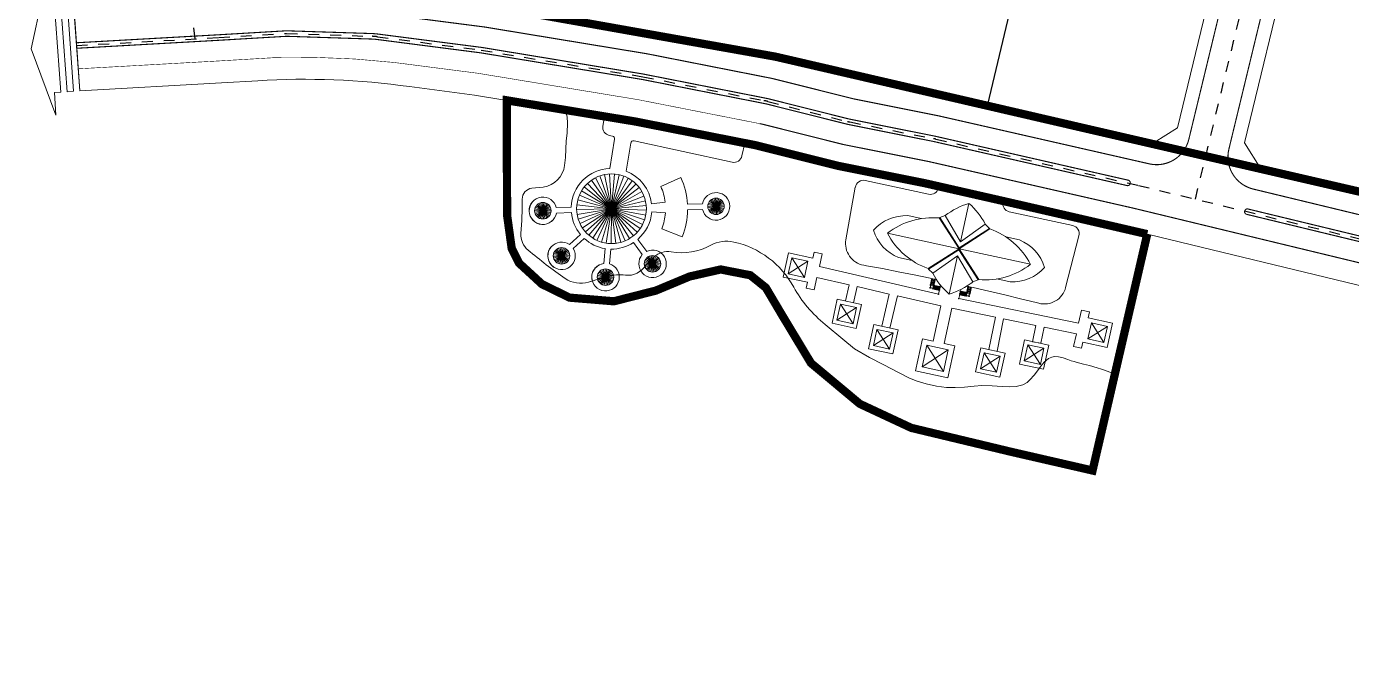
# Model space of a CAD drawing. Extents: x -2063571 to 559285, y 565862 to 1758715.
# Drawn here: x -2062805.78 to -2062793.64, y 566272.83 to 566278.62 of the extents above; entities that cross this region are included whole.
import ezdxf

# ---------------------------------------------------------------- set-up
doc = ezdxf.new("R2010")
doc.units = 0
doc.header["$MEASUREMENT"] = 0
for name, pattern in [('ACAD_ISO10W100', [18, 12, -3, 0, -3]), ('BORDER', [1.75, 0.5, -0.25, 0.5, -0.25, 0, -0.25]), ('DASHDOT', [1, 0.5, -0.25, 0, -0.25]), ('DASHED', [0.75, 0.5, -0.25])]:
    doc.linetypes.add(name, pattern=pattern)
doc.layers.get('0').update_dxf_attribs({"linetype": 'CONTINUOUS'})
for name, color, linetype, lineweight in [('1-RGNC', 30, 'BORDER', 15), ('k-duongqh', 7, 'CONTINUOUS', 0), ('k-viahe', 6, 'CONTINUOUS', 15), ('Q-DUONG', 22, 'CONTINUOUS', 0), ('Q-DUONGGT', 7, 'CONTINUOUS', 0)]:
    doc.layers.add(name, color=color, linetype=linetype, lineweight=lineweight)
doc.layers.add('k-timduong', color=1, linetype='DASHDOT')
doc.layers.add('Q-TIM DUONG', color=7, linetype='ACAD_ISO10W100')

# ---------------------------------------------------------------- blocks, each defined once
blk = doc.blocks.new('mtd')
at = {"color": 8}
for p, q in [((-0.75, 0.28), (0, 0.5)), ((0, 0.5), (0.75, 0.28)), ((-0.75, 0.28), (-0.5, 0.28)), ((-0.5, 0.21), (-0.5, 0.28)), ((-0.5, 0.21), (0.5, 0.21)), ((0.5, 0.21), (0.5, 0.28)), ((0.5, 0.28), (0.75, 0.28)), ((-0.5, 0.14), (0.5, 0.14)), ((-0.5, 0.14), (-0.5, 0.07)), ((-0.5, 0.07), (0.5, 0.07)), ((-0.5, 0), (0.5, 0)), ((0.5, 0.14), (0.5, 0.07))]:
    blk.add_line(p, q, dxfattribs=at)
blk = doc.blocks.new('MB')
at = {"color": 8}
for p, q in [((234.6, 291.8), (235.17, 295.3)), ((236.92, 288.38), (238.09, 288.12)), ((237.12, 276.39), (238.86, 286.99)), ((243.04, 275.41), (244.72, 285.61)), ((245.92, 286.42), (281.6, 278.66)), ((285.17, 280.96), (286.18, 285.6)), ((229.04, 270.95), (237.74, 261.73)), ((230.41, 272.07), (237.74, 261.73)), ((231.92, 272.99), (237.74, 261.73)), ((233.54, 273.69), (237.74, 261.73)), ((235.25, 274.16), (237.74, 261.73)), ((237, 274.38), (237.74, 261.73)), ((238.77, 274.36), (237.74, 261.73)), ((240.52, 274.09), (237.74, 261.73)), ((242.21, 273.59), (237.74, 261.73)), ((243.82, 272.85), (237.74, 261.73)), ((245.3, 271.9), (237.74, 261.73)), ((246.65, 270.74), (237.74, 261.73)), ((255.68, 269.8), (262.97, 273.08)), ((353.05, 267), (329.99, 272.01)), ((356.62, 269.29), (356.74, 269.86)), ((226.05, 266.61), (237.74, 261.73)), ((226.84, 268.19), (237.74, 261.73)), ((227.85, 269.65), (237.74, 261.73)), ((247.81, 269.42), (237.74, 261.73)), ((248.78, 267.94), (237.74, 261.73)), ((249.54, 266.34), (237.74, 261.73)), ((274.34, 265.24), (275.74, 262.59)), ((274.92, 265.47), (275.74, 262.59)), ((275.54, 265.58), (275.74, 262.59)), ((276.16, 265.56), (275.74, 262.59)), ((276.77, 265.4), (275.74, 262.59)), ((277.33, 265.13), (275.74, 262.59)), ((322.97, 250.47), (326.39, 269.61)), ((209.78, 261.09), (212.78, 261)), ((209.82, 260.47), (212.78, 261)), ((209.86, 261.71), (212.78, 261)), ((210, 259.87), (212.78, 261)), ((210.08, 262.3), (212.78, 261)), ((210.3, 259.31), (212.78, 261)), ((210.41, 262.84), (212.78, 261)), ((210.7, 258.83), (212.78, 261)), ((210.84, 263.29), (212.78, 261)), ((211.2, 258.45), (212.78, 261)), ((211.36, 263.64), (212.78, 261)), ((211.76, 258.18), (212.78, 261)), ((211.94, 263.88), (212.78, 261)), ((212.37, 258.03), (212.78, 261)), ((212.56, 263.99), (212.78, 261)), ((213.18, 263.97), (212.78, 261)), ((213.79, 263.82), (212.78, 261)), ((214.36, 263.55), (212.78, 261)), ((214.85, 263.17), (212.78, 261)), ((215.26, 262.69), (212.78, 261)), ((215.55, 262.14), (212.78, 261)), ((215.73, 261.53), (212.78, 261)), ((215.78, 260.91), (212.78, 261)), ((213, 258.01), (212.78, 261)), ((213.62, 258.12), (212.78, 261)), ((214.2, 258.36), (212.78, 261)), ((214.72, 258.71), (212.78, 261)), ((215.15, 259.16), (212.78, 261)), ((215.48, 259.7), (212.78, 261)), ((215.69, 260.29), (212.78, 261)), ((217.64, 262.14), (223.08, 262.3)), ((217.7, 260.15), (223.14, 260.3)), ((225.07, 261.44), (237.74, 261.73)), ((225.16, 263.2), (237.74, 261.73)), ((225.24, 259.68), (237.74, 261.73)), ((225.48, 264.94), (237.74, 261.73)), ((225.65, 257.96), (237.74, 261.73)), ((226.29, 256.31), (237.74, 261.73)), ((227.16, 254.77), (237.74, 261.73)), ((228.23, 253.37), (237.74, 261.73)), ((229.48, 252.12), (237.74, 261.73)), ((230.9, 251.07), (237.74, 261.73)), ((232.45, 250.22), (237.74, 261.73)), ((234.11, 249.6), (237.74, 261.73)), ((235.83, 249.21), (237.74, 261.73)), ((237.59, 249.06), (237.74, 261.73)), ((250.07, 264.66), (237.74, 261.73)), ((250.35, 262.91), (237.74, 261.73)), ((248.16, 254.53), (237.74, 261.73)), ((239.36, 249.17), (237.74, 261.73)), ((241.09, 249.52), (237.74, 261.73)), ((242.76, 250.1), (237.74, 261.73)), ((244.33, 250.91), (237.74, 261.73)), ((245.77, 251.93), (237.74, 261.73)), ((247.06, 253.15), (237.74, 261.73)), ((249.74, 257.68), (237.74, 261.73)), ((249.06, 256.05), (237.74, 261.73)), ((250.19, 259.39), (237.74, 261.73)), ((250.4, 261.15), (237.74, 261.73)), ((252.3, 263.55), (257.26, 264.16)), ((252.36, 260.58), (257.35, 260.18)), ((270.82, 263.48), (265.36, 263.35)), ((270.86, 261.48), (265.41, 261.36)), ((272.74, 262.7), (275.74, 262.59)), ((272.78, 262.07), (275.74, 262.59)), ((272.83, 263.32), (275.74, 262.59)), ((272.95, 261.47), (275.74, 262.59)), ((273.04, 263.91), (275.74, 262.59)), ((273.25, 260.92), (275.74, 262.59)), ((273.38, 264.44), (275.74, 262.59)), ((273.65, 260.44), (275.74, 262.59)), ((273.82, 264.89), (275.74, 262.59)), ((274.14, 260.05), (275.74, 262.59)), ((274.7, 259.77), (275.74, 262.59)), ((275.31, 259.62), (275.74, 262.59)), ((277.83, 264.74), (275.74, 262.59)), ((278.23, 264.26), (275.74, 262.59)), ((278.52, 263.7), (275.74, 262.59)), ((278.69, 263.1), (275.74, 262.59)), ((275.94, 259.59), (275.74, 262.59)), ((276.56, 259.7), (275.74, 262.59)), ((277.14, 259.94), (275.74, 262.59)), ((278.1, 260.73), (275.74, 262.59)), ((277.66, 260.28), (275.74, 262.59)), ((278.43, 261.27), (275.74, 262.59)), ((278.74, 262.48), (275.74, 262.59)), ((278.65, 261.85), (275.74, 262.59)), ((364.64, 249.72), (367.68, 263.67)), ((364.64, 249.72), (367.68, 263.67)), ((380.07, 264.19), (380.15, 264.53)), ((405.43, 255.61), (382.36, 260.62)), ((350.37, 258.14), (345.44, 259.21)), ((357.1, 258.52), (356.88, 258.38)), ((364.09, 247.17), (356.88, 258.38)), ((357.1, 258.52), (359.1, 259.25)), ((364.16, 247.52), (357.1, 258.52)), ((359.1, 259.25), (364.64, 249.72)), ((373.64, 256.09), (364.64, 249.72)), ((375.16, 254.59), (373.64, 256.09)), ((222.46, 248.68), (226.41, 252.41)), ((223.83, 247.23), (227.78, 250.96)), ((250.53, 246.23), (247.28, 250.59)), ((256.02, 254.48), (263.46, 251.53)), ((338.05, 252.83), (364.09, 247.17)), ((338.05, 252.83), (364.09, 247.17)), ((364.09, 247.17), (375.3, 254.37)), ((364.16, 247.52), (375.16, 254.59)), ((375.16, 254.59), (375.3, 254.37)), ((381.12, 251.46), (386.05, 250.38)), ((402.86, 233.09), (407.7, 251.93)), ((217.04, 246.18), (219.58, 244.59)), ((217.42, 246.68), (219.58, 244.59)), ((217.91, 247.08), (219.58, 244.59)), ((218.46, 247.37), (219.58, 244.59)), ((219.06, 247.55), (219.58, 244.59)), ((219.69, 247.59), (219.58, 244.59)), ((220.31, 247.5), (219.58, 244.59)), ((220.9, 247.29), (219.58, 244.59)), ((221.43, 246.95), (219.58, 244.59)), ((221.88, 246.52), (219.58, 244.59)), ((222.23, 246), (219.58, 244.59)), ((235, 241.82), (235.47, 247.24)), ((236.99, 241.65), (237.46, 247.07)), ((248.93, 245.04), (245.68, 249.4)), ((300.21, 236.9), (302.12, 245.69)), ((302.12, 245.69), (310.91, 243.78)), ((310.91, 243.78), (311.39, 245.95)), ((314.34, 245.31), (311.39, 245.95)), ((364.09, 247.17), (352.88, 239.96)), ((364.01, 246.82), (353.02, 239.75)), ((364.01, 246.82), (371.08, 235.82)), ((390.13, 241.51), (364.09, 247.17)), ((390.13, 241.51), (364.09, 247.17)), ((364.09, 247.17), (371.29, 235.96)), ((216.59, 244.39), (219.58, 244.59)), ((216.61, 245.01), (219.58, 244.59)), ((216.69, 243.77), (219.58, 244.59)), ((216.76, 245.62), (219.58, 244.59)), ((216.93, 243.19), (219.58, 244.59)), ((217.28, 242.67), (219.58, 244.59)), ((217.73, 242.23), (219.58, 244.59)), ((218.26, 241.9), (219.58, 244.59)), ((218.85, 241.68), (219.58, 244.59)), ((219.47, 241.59), (219.58, 244.59)), ((222.46, 245.41), (219.58, 244.59)), ((222.57, 244.8), (219.58, 244.59)), ((220.1, 241.64), (219.58, 244.59)), ((220.7, 241.81), (219.58, 244.59)), ((221.73, 242.5), (219.58, 244.59)), ((221.25, 242.1), (219.58, 244.59)), ((222.12, 243), (219.58, 244.59)), ((222.4, 243.56), (219.58, 244.59)), ((222.55, 244.17), (219.58, 244.59)), ((249.66, 241.54), (252.66, 241.71)), ((249.69, 242.16), (252.66, 241.71)), ((249.76, 240.92), (252.66, 241.71)), ((249.85, 242.77), (252.66, 241.71)), ((249.99, 240.33), (252.66, 241.71)), ((250.13, 243.33), (252.66, 241.71)), ((250.33, 239.81), (252.66, 241.71)), ((250.53, 243.82), (252.66, 241.71)), ((250.78, 239.37), (252.66, 241.71)), ((251.01, 244.21), (252.66, 241.71)), ((251.31, 239.03), (252.66, 241.71)), ((251.57, 244.5), (252.66, 241.71)), ((251.89, 238.8), (252.66, 241.71)), ((252.18, 244.67), (252.66, 241.71)), ((252.51, 238.71), (252.66, 241.71)), ((252.8, 244.7), (252.66, 241.71)), ((253.42, 244.61), (252.66, 241.71)), ((254.01, 244.38), (252.66, 241.71)), ((254.54, 244.04), (252.66, 241.71)), ((254.98, 243.6), (252.66, 241.71)), ((255.32, 243.08), (252.66, 241.71)), ((255.55, 242.49), (252.66, 241.71)), ((255.65, 241.88), (252.66, 241.71)), ((253.14, 238.74), (252.66, 241.71)), ((254.3, 239.2), (252.66, 241.71)), ((253.74, 238.91), (252.66, 241.71)), ((254.79, 239.59), (252.66, 241.71)), ((255.18, 240.08), (252.66, 241.71)), ((255.46, 240.64), (252.66, 241.71)), ((255.62, 241.25), (252.66, 241.71)), ((309.13, 242.63), (301.99, 238.05)), ((303.27, 243.91), (307.85, 236.77)), ((313.33, 240.66), (314.34, 245.31)), ((330.43, 241.01), (329.45, 241.18)), ((336.23, 239.94), (330.43, 241.01)), ((347.05, 242.88), (342.12, 243.95)), ((354.53, 238.25), (363.53, 244.62)), ((363.53, 244.62), (360.5, 230.66)), ((363.53, 244.62), (360.5, 230.66)), ((369.07, 235.09), (363.53, 244.62)), ((232.57, 236.98), (235.57, 236.85)), ((232.61, 236.36), (235.57, 236.85)), ((232.66, 237.6), (235.57, 236.85)), ((232.78, 235.75), (235.57, 236.85)), ((232.88, 238.19), (235.57, 236.85)), ((233.07, 235.2), (235.57, 236.85)), ((233.22, 238.72), (235.57, 236.85)), ((233.47, 234.71), (235.57, 236.85)), ((233.66, 239.17), (235.57, 236.85)), ((233.96, 234.32), (235.57, 236.85)), ((234.18, 239.51), (235.57, 236.85)), ((234.52, 234.04), (235.57, 236.85)), ((234.76, 239.74), (235.57, 236.85)), ((235.13, 233.89), (235.57, 236.85)), ((235.38, 239.85), (235.57, 236.85)), ((236.01, 239.82), (235.57, 236.85)), ((236.62, 239.67), (235.57, 236.85)), ((237.18, 239.39), (235.57, 236.85)), ((237.67, 239), (235.57, 236.85)), ((238.07, 238.51), (235.57, 236.85)), ((238.36, 237.96), (235.57, 236.85)), ((238.53, 237.35), (235.57, 236.85)), ((235.76, 233.86), (235.57, 236.85)), ((236.37, 233.96), (235.57, 236.85)), ((236.96, 234.2), (235.57, 236.85)), ((237.48, 234.54), (235.57, 236.85)), ((238.26, 235.52), (235.57, 236.85)), ((237.92, 234.99), (235.57, 236.85)), ((238.57, 236.73), (235.57, 236.85)), ((238.47, 236.11), (235.57, 236.85)), ((309, 234.99), (300.21, 236.9)), ((312.43, 236.76), (311.44, 232.18)), ((324.13, 234.07), (312.43, 236.76)), ((356.59, 230.7), (313.33, 240.66)), ((342.01, 238.82), (336.23, 239.94)), ((347.8, 237.66), (342.01, 238.82)), ((353.57, 236.45), (347.8, 237.66)), ((353.02, 239.75), (352.88, 239.96)), ((353.02, 239.75), (354.53, 238.25)), ((354.33, 236.29), (353.57, 236.45)), ((354, 236.07), (354.27, 236.01)), ((354.01, 236.1), (354.28, 236.04)), ((354.28, 236.04), (354.33, 236.29)), ((354.32, 236), (354.39, 236.27)), ((354.39, 236.27), (354.33, 236.29)), ((354.44, 236.26), (354.38, 235.98)), ((354.39, 236.27), (354.4, 236.31)), ((354.45, 236.3), (354.4, 236.31)), ((354.45, 236.3), (354.44, 236.26)), ((355.18, 236.1), (354.44, 236.26)), ((355.11, 235.81), (355.18, 236.1)), ((355.24, 236.09), (355.17, 235.8)), ((355.18, 236.1), (355.19, 236.14)), ((355.25, 236.13), (355.19, 236.14)), ((355.25, 236.13), (355.24, 236.09)), ((355.3, 236.08), (355.24, 236.09)), ((355.24, 235.82), (355.3, 236.08)), ((355.89, 235.95), (355.3, 236.08)), ((377.8, 236.2), (382.73, 235.12)), ((309, 234.99), (308.53, 232.81)), ((311.44, 232.18), (308.53, 232.81)), ((324.13, 234.07), (322.78, 228.22)), ((327.05, 233.39), (325.7, 227.55)), ((338.74, 230.7), (327.05, 233.39)), ((353.3, 233.04), (353.57, 232.98)), ((353.37, 233.08), (353.58, 233.03)), ((353.41, 233.1), (353.64, 233.05)), ((353.44, 233.13), (353.6, 233.09)), ((353.51, 232.71), (353.57, 232.98)), ((353.52, 233.97), (353.79, 233.91)), ((353.53, 234.01), (353.79, 233.95)), ((353.58, 233.03), (353.57, 232.98)), ((353.57, 232.98), (353.63, 232.97)), ((353.6, 233.09), (353.58, 233.03)), ((353.58, 233.03), (353.64, 233.02)), ((353.58, 232.76), (353.63, 232.97)), ((353.59, 234.27), (353.85, 234.21)), ((353.6, 234.31), (353.86, 234.24)), ((353.79, 233.91), (353.6, 233.09)), ((353.6, 233.09), (353.65, 233.08)), ((353.61, 232.78), (353.67, 233.02)), ((353.63, 232.97), (353.64, 233.02)), ((353.63, 232.97), (353.68, 232.96)), ((353.64, 233.02), (353.65, 233.08)), ((353.7, 233.06), (353.64, 233.02)), ((353.69, 233.01), (353.64, 233.02)), ((353.64, 232.8), (353.68, 232.96)), ((353.65, 233.08), (353.84, 233.9)), ((353.66, 234.61), (353.93, 234.54)), ((353.66, 234.57), (353.92, 234.51)), ((353.68, 232.96), (353.69, 233.01)), ((354.54, 232.76), (353.68, 232.96)), ((354.55, 232.81), (353.69, 233.01)), ((353.89, 233.89), (353.7, 233.06)), ((354.56, 232.87), (353.7, 233.06)), ((353.73, 234.91), (354, 234.84)), ((353.73, 234.87), (353.99, 234.81)), ((353.79, 235.17), (354.06, 235.11)), ((353.79, 233.95), (353.85, 234.21)), ((353.79, 233.95), (353.79, 233.91)), ((353.79, 233.91), (353.84, 233.9)), ((353.8, 235.2), (354.07, 235.14)), ((353.84, 233.9), (353.85, 233.93)), ((353.86, 234.24), (353.85, 234.21)), ((353.85, 234.21), (353.91, 234.2)), ((353.91, 234.2), (353.85, 233.93)), ((353.85, 233.93), (353.85, 233.93)), ((353.86, 233.93), (353.85, 233.93)), ((353.86, 235.47), (354.13, 235.41)), ((353.92, 234.51), (353.86, 234.24)), ((353.86, 233.93), (353.86, 233.93)), ((353.87, 233.92), (353.86, 233.93)), ((353.87, 235.5), (354.14, 235.44)), ((353.88, 233.92), (353.87, 233.92)), ((353.89, 233.92), (353.88, 233.92)), ((353.9, 233.92), (353.89, 233.92)), ((353.89, 233.89), (353.9, 233.92)), ((353.89, 233.89), (354.63, 233.72)), ((353.96, 234.19), (353.9, 233.92)), ((353.9, 233.92), (353.9, 233.92)), ((353.91, 234.2), (353.98, 234.5)), ((353.92, 234.51), (353.93, 234.54)), ((353.92, 234.51), (353.98, 234.5)), ((353.93, 235.77), (354.2, 235.71)), ((353.93, 234.54), (353.99, 234.81)), ((353.94, 235.8), (354.21, 235.74)), ((354.03, 234.49), (353.96, 234.19)), ((353.96, 234.19), (354.7, 234.02)), ((353.98, 234.5), (354.05, 234.8)), ((354, 234.84), (353.99, 234.81)), ((353.99, 234.81), (354.05, 234.8)), ((354, 234.84), (354.06, 235.11)), ((354.1, 234.78), (354.03, 234.49)), ((354.03, 234.49), (354.77, 234.32)), ((354.05, 234.8), (354.12, 235.1)), ((354.07, 235.14), (354.06, 235.11)), ((354.06, 235.11), (354.12, 235.1)), ((354.07, 235.14), (354.13, 235.41)), ((354.17, 235.08), (354.1, 234.78)), ((354.1, 234.78), (354.84, 234.61)), ((354.12, 235.1), (354.18, 235.4)), ((354.14, 235.44), (354.13, 235.41)), ((354.13, 235.41), (354.18, 235.4)), ((354.14, 235.44), (354.2, 235.71)), ((354.24, 235.38), (354.17, 235.08)), ((354.17, 235.08), (354.91, 234.91)), ((354.18, 235.4), (354.25, 235.7)), ((354.21, 235.74), (354.2, 235.71)), ((354.2, 235.71), (354.25, 235.7)), ((354.21, 235.74), (354.27, 236.01)), ((354.31, 235.68), (354.24, 235.38)), ((354.24, 235.38), (354.98, 235.21)), ((354.25, 235.7), (354.32, 236)), ((354.28, 236.04), (354.27, 236.01)), ((354.27, 236.01), (354.32, 236)), ((354.38, 235.98), (354.31, 235.68)), ((354.31, 235.68), (355.05, 235.51)), ((354.38, 235.98), (355.11, 235.81)), ((354.47, 232.49), (354.54, 232.76)), ((354.51, 233.75), (354.63, 233.72)), ((354.52, 233.8), (354.64, 233.77)), ((354.54, 232.76), (354.55, 232.81)), ((354.54, 232.76), (354.84, 232.69)), ((354.56, 232.83), (354.55, 232.82)), ((354.55, 232.82), (354.55, 232.81)), ((354.55, 232.81), (354.55, 232.81)), ((354.55, 232.81), (354.88, 232.74)), ((354.56, 232.87), (354.75, 233.69)), ((354.56, 232.87), (354.56, 232.86)), ((354.56, 232.87), (354.89, 232.79)), ((354.56, 232.86), (354.56, 232.85)), ((354.56, 232.86), (354.56, 232.86)), ((354.56, 232.85), (354.56, 232.84)), ((354.56, 232.84), (354.56, 232.83)), ((354.61, 233.6), (354.63, 233.72)), ((354.63, 233.72), (354.64, 233.77)), ((354.7, 233.76), (354.63, 233.72)), ((354.63, 233.72), (354.63, 233.72)), ((354.69, 233.7), (354.63, 233.72)), ((354.63, 233.72), (354.69, 233.7)), ((354.64, 233.77), (354.66, 233.84)), ((354.64, 233.77), (354.7, 233.76)), ((354.66, 233.84), (354.7, 234.02)), ((354.66, 233.84), (354.66, 233.84)), ((354.67, 233.83), (354.66, 233.84)), ((354.66, 233.59), (354.69, 233.7)), ((354.68, 233.83), (354.67, 233.83)), ((354.69, 233.83), (354.68, 233.83)), ((354.7, 233.83), (354.69, 233.83)), ((354.69, 233.7), (354.75, 233.69)), ((354.69, 233.7), (354.74, 233.69)), ((354.69, 233.7), (354.69, 233.7)), ((354.7, 234.02), (354.77, 234.32)), ((354.71, 233.82), (354.7, 233.83)), ((354.7, 233.76), (354.71, 233.82)), ((354.7, 233.76), (354.75, 233.75)), ((354.76, 234), (354.71, 233.82)), ((354.71, 233.82), (354.71, 233.82)), ((354.71, 233.82), (354.71, 233.82)), ((354.75, 233.71), (354.74, 233.7)), ((354.74, 233.7), (354.74, 233.69)), ((354.74, 233.69), (354.74, 233.69)), ((354.75, 233.69), (354.74, 233.69)), ((354.75, 233.75), (354.75, 233.74)), ((354.75, 233.75), (354.76, 233.74)), ((354.75, 233.74), (354.75, 233.73)), ((354.75, 233.74), (354.75, 233.74)), ((354.75, 233.73), (354.75, 233.72)), ((354.75, 233.72), (354.75, 233.71)), ((354.75, 233.69), (354.75, 233.69)), ((355.02, 233.63), (354.75, 233.69)), ((355.08, 233.61), (354.75, 233.69)), ((354.82, 234.3), (354.76, 234)), ((354.76, 234), (354.82, 233.99)), ((354.82, 233.99), (354.76, 233.74)), ((354.76, 233.74), (355.06, 233.68)), ((354.77, 234.32), (354.84, 234.61)), ((354.77, 232.42), (354.84, 232.69)), ((354.81, 232.42), (354.87, 232.68)), ((354.89, 234.6), (354.82, 234.3)), ((354.82, 234.3), (354.89, 234.29)), ((354.82, 233.99), (354.83, 234.02)), ((355.09, 233.93), (354.82, 233.99)), ((354.83, 234.02), (354.89, 234.29)), ((355.09, 233.96), (354.83, 234.02)), ((354.84, 234.61), (354.91, 234.91)), ((354.84, 232.69), (354.87, 232.68)), ((354.87, 232.68), (354.88, 232.74)), ((355.13, 232.62), (354.87, 232.68)), ((355.18, 232.67), (354.88, 232.74)), ((354.96, 234.9), (354.89, 234.6)), ((354.89, 234.6), (354.96, 234.59)), ((354.89, 234.29), (354.9, 234.32)), ((355.15, 234.23), (354.89, 234.29)), ((354.89, 232.79), (355.08, 233.61)), ((354.89, 232.79), (355.19, 232.72)), ((354.9, 234.32), (354.96, 234.59)), ((355.16, 234.26), (354.9, 234.32)), ((354.91, 234.91), (354.98, 235.21)), ((355.03, 235.2), (354.96, 234.9)), ((354.96, 234.9), (355.03, 234.89)), ((354.96, 234.62), (355.03, 234.89)), ((355.23, 234.56), (354.96, 234.62)), ((354.96, 234.59), (354.96, 234.62)), ((355.22, 234.53), (354.96, 234.59)), ((354.98, 235.21), (355.05, 235.51)), ((355.1, 235.5), (355.03, 235.2)), ((355.03, 235.2), (355.09, 235.19)), ((355.03, 234.92), (355.09, 235.19)), ((355.3, 234.86), (355.03, 234.92)), ((355.03, 234.89), (355.03, 234.92)), ((355.29, 234.83), (355.03, 234.89)), ((355.05, 235.51), (355.11, 235.81)), ((355.12, 233.92), (355.06, 233.68)), ((355.06, 233.68), (355.1, 233.67)), ((355.07, 232.35), (355.13, 232.62)), ((355.38, 233.54), (355.08, 233.61)), ((355.09, 235.19), (355.1, 235.22)), ((355.36, 235.13), (355.09, 235.19)), ((355.17, 235.8), (355.1, 235.5)), ((355.1, 235.5), (355.16, 235.49)), ((355.1, 235.22), (355.16, 235.49)), ((355.37, 235.16), (355.1, 235.22)), ((355.15, 233.91), (355.1, 233.67)), ((355.1, 233.67), (355.36, 233.61)), ((355.11, 232.35), (355.17, 232.61)), ((355.13, 232.62), (355.17, 232.61)), ((355.16, 235.49), (355.17, 235.52)), ((355.43, 235.42), (355.16, 235.49)), ((355.17, 235.8), (355.23, 235.79)), ((355.17, 235.52), (355.23, 235.79)), ((355.44, 235.46), (355.17, 235.52)), ((355.17, 232.61), (355.18, 232.67)), ((355.43, 232.55), (355.17, 232.61)), ((355.48, 232.6), (355.18, 232.67)), ((355.19, 232.72), (355.38, 233.54)), ((355.19, 232.72), (355.49, 232.65)), ((355.23, 235.79), (355.24, 235.82)), ((355.5, 235.72), (355.23, 235.79)), ((355.51, 235.76), (355.24, 235.82)), ((355.42, 233.85), (355.36, 233.61)), ((355.36, 233.61), (355.4, 233.6)), ((355.37, 232.29), (355.43, 232.55)), ((355.68, 233.47), (355.38, 233.54)), ((355.45, 233.84), (355.4, 233.6)), ((355.4, 233.6), (355.66, 233.54)), ((355.41, 232.28), (355.47, 232.54)), ((355.43, 232.55), (355.47, 232.54)), ((355.47, 232.54), (355.48, 232.6)), ((355.73, 232.48), (355.47, 232.54)), ((355.78, 232.53), (355.48, 232.6)), ((355.49, 232.65), (355.68, 233.47)), ((355.49, 232.65), (355.79, 232.58)), ((355.72, 233.78), (355.66, 233.54)), ((355.66, 233.54), (355.7, 233.53)), ((355.67, 232.22), (355.73, 232.48)), ((355.98, 233.41), (355.68, 233.47)), ((355.75, 233.77), (355.7, 233.53)), ((355.7, 233.53), (355.96, 233.47)), ((355.71, 232.21), (355.77, 232.47)), ((355.73, 232.48), (355.77, 232.47)), ((355.77, 232.47), (355.78, 232.53)), ((356.03, 232.41), (355.77, 232.47)), ((356.08, 232.46), (355.78, 232.53)), ((355.79, 232.58), (355.98, 233.41)), ((355.79, 232.58), (356.09, 232.51)), ((356.02, 233.71), (355.96, 233.47)), ((355.96, 233.47), (355.99, 233.46)), ((355.97, 232.15), (356.03, 232.41)), ((356.28, 233.34), (355.98, 233.41)), ((356.05, 233.71), (355.99, 233.46)), ((355.99, 233.46), (356.26, 233.4)), ((356.01, 232.14), (356.07, 232.41)), ((356.03, 232.41), (356.07, 232.41)), ((356.07, 232.41), (356.08, 232.46)), ((356.33, 232.34), (356.07, 232.41)), ((356.38, 232.39), (356.08, 232.46)), ((356.09, 232.51), (356.28, 233.34)), ((356.09, 232.51), (356.39, 232.45)), ((356.32, 233.64), (356.26, 233.4)), ((356.26, 233.4), (356.29, 233.39)), ((356.27, 232.08), (356.33, 232.34)), ((356.58, 233.27), (356.28, 233.34)), ((356.35, 233.64), (356.29, 233.39)), ((356.29, 233.39), (356.56, 233.33)), ((356.31, 232.07), (356.37, 232.34)), ((356.33, 232.34), (356.37, 232.34)), ((356.37, 232.34), (356.38, 232.39)), ((356.63, 232.28), (356.37, 232.34)), ((356.68, 232.32), (356.38, 232.39)), ((356.39, 232.45), (356.58, 233.27)), ((356.39, 232.45), (356.69, 232.38)), ((356.62, 233.58), (356.56, 233.33)), ((356.56, 233.33), (356.59, 233.32)), ((356.57, 232.01), (356.63, 232.28)), ((356.88, 233.2), (356.58, 233.27)), ((356.65, 233.57), (356.59, 233.32)), ((356.59, 233.32), (356.86, 233.26)), ((356.59, 230.7), (356.94, 232.21)), ((356.6, 232), (356.67, 232.27)), ((356.63, 232.28), (356.67, 232.27)), ((356.67, 232.27), (356.68, 232.32)), ((356.93, 232.21), (356.67, 232.27)), ((356.94, 232.26), (356.68, 232.32)), ((356.69, 232.38), (356.88, 233.2)), ((356.69, 232.38), (356.96, 232.32)), ((356.92, 233.51), (356.86, 233.26)), ((356.86, 233.26), (356.89, 233.25)), ((356.87, 231.94), (356.93, 232.21)), ((357.14, 233.14), (356.88, 233.2)), ((356.95, 233.5), (356.89, 233.25)), ((356.89, 233.25), (357.15, 233.19)), ((356.9, 231.93), (356.97, 232.2)), ((356.93, 232.21), (356.94, 232.21)), ((356.98, 232.25), (356.94, 232.26)), ((356.95, 232.26), (356.94, 232.26)), ((356.94, 232.21), (356.97, 232.2)), ((356.96, 232.29), (356.95, 232.28)), ((356.95, 232.28), (356.95, 232.27)), ((356.95, 232.27), (356.95, 232.26)), ((356.96, 232.32), (356.96, 232.31)), ((356.99, 232.31), (356.96, 232.32)), ((356.96, 232.31), (356.96, 232.3)), ((356.96, 232.31), (356.96, 232.31)), ((356.96, 232.3), (356.96, 232.29)), ((356.97, 232.2), (356.98, 232.25)), ((356.98, 232.25), (356.99, 232.31)), ((357.18, 232.21), (356.98, 232.25)), ((356.99, 232.31), (357.18, 233.13)), ((357.19, 232.26), (356.99, 232.31)), ((357.15, 233.16), (357.14, 233.15)), ((357.14, 233.15), (357.14, 233.14)), ((357.14, 233.14), (357.14, 233.14)), ((357.18, 233.13), (357.14, 233.14)), ((357.15, 233.19), (357.15, 233.18)), ((357.15, 233.19), (357.15, 233.19)), ((357.15, 233.19), (357.15, 233.19)), ((357.16, 233.19), (357.15, 233.17)), ((357.16, 233.19), (357.15, 233.19)), ((357.15, 233.18), (357.15, 233.17)), ((357.15, 233.17), (357.15, 233.17)), ((357.15, 233.17), (357.15, 233.16)), ((357.15, 233.17), (357.15, 233.17)), ((357.16, 233.17), (357.15, 233.17)), ((357.16, 233.19), (357.34, 233.95)), ((357.22, 233.44), (357.16, 233.19)), ((357.16, 233.17), (357.16, 233.19)), ((357.19, 233.18), (357.16, 233.19)), ((357.16, 233.19), (357.16, 233.19)), ((357.19, 233.16), (357.16, 233.17)), ((357.18, 233.13), (357.19, 233.16)), ((357.37, 233.09), (357.18, 233.13)), ((357.25, 233.43), (357.19, 233.18)), ((357.19, 233.18), (357.19, 233.16)), ((357.38, 233.14), (357.19, 233.18)), ((364.35, 231.57), (364.54, 231.53)), ((364.36, 231.62), (364.55, 231.58)), ((364.37, 230.7), (364.54, 231.53)), ((364.54, 231.53), (364.55, 231.56)), ((364.54, 231.53), (364.59, 231.52)), ((364.6, 231.83), (364.55, 231.58)), ((364.55, 231.58), (364.55, 231.56)), ((364.55, 231.58), (364.58, 231.58)), ((364.55, 231.56), (364.58, 231.56)), ((364.58, 231.58), (364.74, 232.34)), ((364.59, 231.58), (364.58, 231.56)), ((364.58, 231.56), (364.58, 231.58)), ((364.58, 231.58), (364.59, 231.58)), ((364.58, 231.56), (364.59, 231.55)), ((364.58, 231.56), (364.58, 231.56)), ((364.59, 231.55), (364.58, 231.54)), ((364.58, 231.54), (364.58, 231.53)), ((364.58, 231.53), (364.58, 231.52)), ((364.58, 231.52), (364.59, 231.52)), ((364.64, 231.82), (364.59, 231.58)), ((364.59, 231.58), (364.6, 231.57)), ((364.59, 231.57), (364.59, 231.56)), ((364.59, 231.57), (364.59, 231.57)), ((364.6, 231.57), (364.59, 231.57)), ((364.59, 231.56), (364.59, 231.55)), ((364.59, 231.55), (364.59, 231.55)), ((364.59, 231.52), (364.84, 231.47)), ((364.85, 231.52), (364.6, 231.57)), ((364.67, 230.64), (364.84, 231.47)), ((364.84, 231.47), (365.14, 231.41)), ((364.9, 231.77), (364.85, 231.52)), ((364.89, 231.52), (364.85, 231.52)), ((364.94, 231.76), (364.89, 231.52)), ((365.15, 231.46), (364.89, 231.52)), ((364.97, 230.58), (365.14, 231.41)), ((365.14, 231.41), (365.44, 231.34)), ((365.21, 231.71), (365.15, 231.46)), ((365.19, 231.45), (365.15, 231.46)), ((365.24, 231.7), (365.19, 231.45)), ((365.46, 231.4), (365.19, 231.45)), ((365.28, 230.52), (365.44, 231.34)), ((365.44, 231.34), (365.75, 231.28)), ((365.51, 231.65), (365.46, 231.4)), ((365.49, 231.39), (365.46, 231.4)), ((365.54, 231.64), (365.49, 231.39)), ((365.76, 231.34), (365.49, 231.39)), ((365.58, 230.46), (365.75, 231.28)), ((365.75, 231.28), (366.05, 231.22)), ((365.81, 231.58), (365.76, 231.34)), ((365.79, 231.33), (365.76, 231.34)), ((365.84, 231.58), (365.79, 231.33)), ((366.06, 231.28), (365.79, 231.33)), ((366.11, 231.52), (366.06, 231.28)), ((366.09, 231.27), (366.06, 231.28)), ((366.14, 231.52), (366.09, 231.27)), ((366.36, 231.21), (366.09, 231.27)), ((366.41, 231.46), (366.36, 231.21)), ((366.44, 231.45), (366.39, 231.21)), ((366.71, 231.4), (366.66, 231.15)), ((366.75, 231.39), (366.69, 231.15)), ((366.78, 231.38), (367.05, 231.33)), ((366.79, 231.42), (367.05, 231.36)), ((366.84, 231.69), (367.11, 231.63)), ((366.85, 231.72), (367.11, 231.66)), ((366.89, 233.56), (367.48, 233.43)), ((366.9, 231.99), (367.17, 231.93)), ((366.91, 232.02), (367.18, 231.97)), ((366.96, 232.29), (367.23, 232.23)), ((366.97, 232.32), (367.24, 232.27)), ((367.05, 231.33), (367, 231.08)), ((367.02, 232.59), (367.29, 232.53)), ((367.03, 232.62), (367.3, 232.57)), ((367.05, 231.36), (367.11, 231.63)), ((367.05, 231.33), (367.05, 231.36)), ((367.11, 231.32), (367.05, 231.33)), ((367.11, 231.32), (367.07, 231.14)), ((367.09, 232.92), (367.36, 232.87)), ((367.09, 232.89), (367.35, 232.83)), ((367.11, 231.66), (367.17, 231.93)), ((367.11, 231.63), (367.11, 231.66)), ((367.17, 231.62), (367.11, 231.63)), ((367.17, 231.62), (367.11, 231.32)), ((367.13, 231.13), (367.16, 231.31)), ((367.15, 233.19), (367.42, 233.14)), ((367.16, 233.23), (367.42, 233.17)), ((367.16, 231.31), (367.23, 231.61)), ((367.91, 231.15), (367.16, 231.31)), ((367.17, 231.93), (367.18, 231.97)), ((367.23, 231.92), (367.17, 231.93)), ((367.23, 231.92), (367.17, 231.62)), ((367.18, 231.97), (367.23, 232.23)), ((367.23, 232.23), (367.24, 232.27)), ((367.29, 232.22), (367.23, 232.23)), ((367.29, 232.22), (367.23, 231.92)), ((367.23, 231.61), (367.29, 231.91)), ((367.97, 231.45), (367.23, 231.61)), ((367.24, 232.27), (367.29, 232.53)), ((367.29, 232.53), (367.3, 232.57)), ((367.36, 232.52), (367.29, 232.53)), ((367.36, 232.52), (367.29, 232.22)), ((367.29, 231.91), (367.35, 232.21)), ((368.03, 231.76), (367.29, 231.91)), ((367.3, 232.57), (367.35, 232.83)), ((367.35, 232.83), (367.36, 232.87)), ((367.42, 232.82), (367.35, 232.83)), ((367.35, 232.21), (367.41, 232.51)), ((368.09, 232.06), (367.35, 232.21)), ((367.36, 232.87), (367.42, 233.14)), ((367.42, 232.82), (367.36, 232.52)), ((367.41, 232.51), (367.47, 232.81)), ((368.15, 232.36), (367.41, 232.51)), ((367.42, 233.17), (367.48, 233.43)), ((367.42, 233.14), (367.42, 233.17)), ((367.48, 233.12), (367.42, 233.14)), ((367.48, 233.12), (367.42, 232.82)), ((367.47, 232.81), (367.53, 233.11)), ((368.21, 232.66), (367.47, 232.81)), ((367.48, 233.43), (367.54, 233.41)), ((367.54, 233.41), (367.48, 233.12)), ((367.53, 233.11), (367.59, 233.4)), ((368.28, 232.96), (367.53, 233.11)), ((367.55, 233.46), (367.54, 233.41)), ((367.55, 233.46), (367.6, 233.44)), ((367.59, 233.4), (367.6, 233.44)), ((367.59, 233.4), (368.33, 233.24)), ((367.97, 231.45), (367.91, 231.15)), ((367.96, 231.14), (368.02, 231.44)), ((368.03, 231.76), (367.97, 231.45)), ((368.02, 231.44), (368.08, 231.74)), ((368.08, 231.43), (368.02, 231.44)), ((368.08, 231.43), (368.02, 231.17)), ((368.09, 232.06), (368.03, 231.76)), ((368.08, 231.74), (368.15, 232.05)), ((368.14, 231.73), (368.08, 231.74)), ((368.08, 231.47), (368.14, 231.73)), ((368.35, 231.41), (368.08, 231.47)), ((368.08, 231.43), (368.08, 231.47)), ((368.35, 231.38), (368.08, 231.43)), ((368.15, 232.36), (368.09, 232.06)), ((368.15, 231.77), (368.14, 231.73)), ((368.41, 231.68), (368.14, 231.73)), ((368.21, 232.66), (368.15, 232.36)), ((368.15, 232.05), (368.21, 232.35)), ((368.2, 232.03), (368.15, 232.05)), ((368.15, 231.77), (368.2, 232.03)), ((368.41, 231.71), (368.15, 231.77)), ((368.21, 232.07), (368.2, 232.03)), ((368.47, 231.98), (368.2, 232.03)), ((368.28, 232.96), (368.21, 232.66)), ((368.21, 232.35), (368.27, 232.65)), ((368.26, 232.34), (368.21, 232.35)), ((368.21, 232.07), (368.26, 232.34)), ((368.48, 232.01), (368.21, 232.07)), ((368.27, 232.37), (368.26, 232.34)), ((368.53, 232.28), (368.26, 232.34)), ((368.27, 232.65), (368.33, 232.95)), ((368.32, 232.64), (368.27, 232.65)), ((368.27, 232.37), (368.32, 232.64)), ((368.54, 232.31), (368.27, 232.37)), ((368.33, 233.24), (368.28, 232.96)), ((368.33, 232.67), (368.32, 232.64)), ((368.59, 232.58), (368.32, 232.64)), ((368.34, 233.28), (368.33, 233.24)), ((368.33, 232.95), (368.39, 233.23)), ((368.39, 232.94), (368.33, 232.95)), ((368.33, 232.67), (368.39, 232.94)), ((368.6, 232.62), (368.33, 232.67)), ((368.34, 233.28), (368.4, 233.27)), ((368.39, 233.23), (368.4, 233.27)), ((368.39, 233.23), (368.44, 233.22)), ((368.39, 232.97), (368.44, 233.22)), ((368.39, 232.97), (368.39, 232.94)), ((368.66, 232.92), (368.39, 232.97)), ((368.65, 232.88), (368.39, 232.94)), ((368.44, 233.22), (369.21, 233.05)), ((371.08, 235.82), (369.07, 235.09)), ((369.21, 233.05), (374.96, 231.75)), ((371.08, 235.82), (371.29, 235.96)), ((374.96, 231.75), (380.7, 230.4)), ((320.99, 227.06), (325.58, 219.92)), ((338.74, 230.7), (336.05, 219.01)), ((341.67, 230.03), (338.97, 218.33)), ((357.52, 226.38), (341.67, 230.03)), ((356.53, 230.43), (356.59, 230.7)), ((356.85, 230.64), (356.59, 230.7)), ((363.8, 229.12), (364.07, 229.07)), ((364.01, 228.8), (364.07, 229.07)), ((364.07, 229.07), (364.38, 230.59)), ((364.07, 229.07), (407.56, 220.17)), ((364.16, 230.69), (364.36, 230.65)), ((364.17, 230.74), (364.37, 230.7)), ((364.3, 230.33), (364.35, 230.59)), ((364.33, 230.32), (364.38, 230.59)), ((364.35, 230.59), (364.36, 230.65)), ((364.38, 230.59), (364.35, 230.59)), ((364.36, 230.65), (364.37, 230.7)), ((364.36, 230.65), (364.4, 230.64)), ((364.37, 230.7), (364.41, 230.7)), ((364.38, 230.59), (364.38, 230.59)), ((364.38, 230.59), (364.65, 230.53)), ((364.4, 230.68), (364.39, 230.67)), ((364.39, 230.67), (364.39, 230.66)), ((364.39, 230.66), (364.39, 230.65)), ((364.39, 230.65), (364.39, 230.64)), ((364.39, 230.64), (364.4, 230.64)), ((364.41, 230.7), (364.4, 230.69)), ((364.4, 230.69), (364.4, 230.68)), ((364.4, 230.69), (364.4, 230.69)), ((364.4, 230.64), (364.66, 230.59)), ((364.67, 230.64), (364.41, 230.7)), ((364.6, 230.26), (364.65, 230.53)), ((364.63, 230.26), (364.69, 230.52)), ((364.65, 230.53), (364.66, 230.59)), ((364.69, 230.52), (364.65, 230.53)), ((364.66, 230.59), (364.96, 230.52)), ((364.97, 230.58), (364.67, 230.64)), ((364.69, 230.52), (364.95, 230.47)), ((364.9, 230.2), (364.95, 230.47)), ((364.93, 230.19), (364.99, 230.46)), ((364.95, 230.47), (364.96, 230.52)), ((364.99, 230.46), (364.95, 230.47)), ((364.96, 230.52), (365.26, 230.46)), ((365.28, 230.52), (364.97, 230.58)), ((364.99, 230.46), (365.25, 230.41)), ((365.2, 230.14), (365.25, 230.41)), ((365.23, 230.13), (365.29, 230.4)), ((365.25, 230.41), (365.26, 230.46)), ((365.29, 230.4), (365.25, 230.41)), ((365.26, 230.46), (365.57, 230.4)), ((365.58, 230.46), (365.28, 230.52)), ((365.29, 230.4), (365.55, 230.35)), ((365.5, 230.08), (365.55, 230.35)), ((365.53, 230.07), (365.59, 230.34)), ((365.55, 230.35), (365.57, 230.4)), ((365.59, 230.34), (365.55, 230.35)), ((365.57, 230.4), (365.87, 230.34)), ((365.88, 230.39), (365.58, 230.46)), ((365.59, 230.34), (365.86, 230.28)), ((365.8, 230.02), (365.86, 230.28)), ((365.83, 230.01), (365.89, 230.28)), ((365.86, 230.28), (365.87, 230.34)), ((365.89, 230.28), (365.86, 230.28)), ((365.87, 230.34), (366.17, 230.28)), ((365.88, 230.39), (366.05, 231.22)), ((366.18, 230.33), (365.88, 230.39)), ((365.89, 230.28), (366.16, 230.22)), ((366.05, 231.22), (366.35, 231.16)), ((366.1, 229.96), (366.16, 230.22)), ((366.14, 229.95), (366.19, 230.22)), ((366.16, 230.22), (366.17, 230.28)), ((366.19, 230.22), (366.16, 230.22)), ((366.17, 230.28), (366.47, 230.22)), ((366.18, 230.33), (366.35, 231.16)), ((366.48, 230.27), (366.18, 230.33)), ((366.19, 230.22), (366.46, 230.16)), ((366.35, 231.16), (366.65, 231.1)), ((366.39, 231.21), (366.36, 231.21)), ((366.66, 231.15), (366.39, 231.21)), ((366.4, 229.89), (366.46, 230.16)), ((366.44, 229.89), (366.49, 230.15)), ((366.46, 230.16), (366.47, 230.22)), ((366.49, 230.15), (366.46, 230.16)), ((366.8, 230.15), (366.47, 230.22)), ((366.48, 230.27), (366.65, 231.1)), ((366.82, 230.2), (366.48, 230.27)), ((366.79, 230.09), (366.49, 230.15)), ((366.65, 231.1), (366.98, 231.03)), ((366.69, 231.15), (366.66, 231.15)), ((367, 231.08), (366.69, 231.15)), ((366.72, 231.08), (366.98, 231.03)), ((366.74, 229.82), (366.79, 230.09)), ((366.79, 230.09), (366.8, 230.15)), ((366.79, 230.09), (367.65, 229.92)), ((366.81, 230.18), (366.8, 230.17)), ((366.8, 230.17), (366.8, 230.16)), ((366.8, 230.16), (366.8, 230.15)), ((366.8, 230.15), (366.8, 230.15)), ((366.8, 230.15), (367.66, 229.97)), ((366.81, 230.2), (366.81, 230.19)), ((366.82, 230.2), (366.81, 230.2)), ((366.81, 230.19), (366.81, 230.18)), ((366.81, 230.19), (366.81, 230.19)), ((366.82, 230.2), (366.98, 231.03)), ((366.82, 230.2), (367.68, 230.03)), ((366.98, 231.03), (366.98, 231.03)), ((367.05, 231.02), (366.98, 231.03)), ((366.98, 231.03), (367, 231.03)), ((366.99, 231.04), (366.99, 231.03)), ((367, 231.04), (366.99, 231.04)), ((366.99, 231.03), (367, 231.03)), ((367, 231.08), (367, 231.07)), ((367.01, 231.08), (367, 231.08)), ((367.01, 231.08), (367, 231.08)), ((367, 231.07), (367, 231.06)), ((367, 231.07), (367, 231.07)), ((367, 231.06), (367, 231.04)), ((367.05, 231.02), (367, 231.03)), ((367.06, 231.07), (367.01, 231.08)), ((367.03, 230.9), (367.05, 231.02)), ((367.05, 231.02), (367.05, 231.02)), ((367.05, 231.02), (367.1, 231)), ((367.1, 231), (367.05, 231.02)), ((367.06, 231.07), (367.07, 231.14)), ((367.11, 231.06), (367.06, 231.07)), ((367.06, 231.07), (367.1, 231)), ((367.07, 231.14), (367.08, 231.14)), ((367.08, 231.14), (367.08, 231.13)), ((367.08, 231.13), (367.09, 231.13)), ((367.08, 230.89), (367.1, 231)), ((367.09, 231.13), (367.1, 231.13)), ((367.1, 231.13), (367.11, 231.13)), ((367.1, 231), (367.11, 231.06)), ((367.1, 231), (367.1, 231)), ((367.84, 230.85), (367.1, 231)), ((367.23, 230.98), (367.1, 231)), ((367.11, 231.13), (367.12, 231.13)), ((367.11, 231.06), (367.13, 231.13)), ((367.24, 231.03), (367.11, 231.06)), ((367.12, 231.13), (367.13, 231.13)), ((367.13, 231.13), (367.13, 231.13)), ((367.62, 229.76), (367.65, 229.92)), ((367.64, 229.73), (367.69, 229.97)), ((367.65, 229.92), (367.66, 229.97)), ((367.71, 229.91), (367.65, 229.92)), ((367.66, 229.97), (367.72, 229.96)), ((367.66, 229.69), (367.71, 229.91)), ((367.84, 230.85), (367.68, 230.03)), ((367.68, 230.03), (367.72, 229.96)), ((367.71, 229.91), (367.72, 229.96)), ((367.76, 229.89), (367.71, 229.91)), ((367.71, 229.63), (367.76, 229.89)), ((367.72, 229.96), (367.73, 230.01)), ((367.97, 229.94), (367.72, 229.99)), ((367.77, 229.95), (367.72, 229.96)), ((367.73, 230.01), (367.9, 230.84)), ((367.79, 230), (367.73, 230.01)), ((367.77, 229.95), (367.76, 229.89)), ((368.03, 229.84), (367.76, 229.89)), ((367.79, 230), (367.77, 229.95)), ((367.99, 229.91), (367.77, 229.95)), ((367.95, 230.83), (367.79, 230)), ((367.94, 229.97), (367.79, 230)), ((367.84, 230.85), (367.85, 230.89)), ((367.91, 231.15), (367.85, 230.89)), ((367.85, 230.89), (367.85, 230.88)), ((367.85, 230.88), (367.86, 230.88)), ((367.86, 230.88), (367.87, 230.88)), ((367.87, 230.88), (367.88, 230.88)), ((367.88, 230.88), (367.89, 230.88)), ((367.89, 230.88), (367.9, 230.87)), ((367.9, 230.87), (367.91, 230.88)), ((367.9, 230.84), (367.91, 230.88)), ((367.9, 230.87), (367.9, 230.87)), ((367.95, 230.83), (367.9, 230.84)), ((367.96, 231.14), (367.91, 230.88)), ((367.96, 230.86), (367.95, 230.83)), ((368.22, 230.77), (367.95, 230.83)), ((368.02, 231.13), (367.96, 231.14)), ((367.96, 230.86), (368.02, 231.13)), ((368.23, 230.81), (367.96, 230.86)), ((368.29, 231.11), (368.02, 231.17)), ((368.02, 231.17), (368.02, 231.13)), ((368.28, 231.08), (368.02, 231.13)), ((380.7, 230.4), (386.43, 229.02)), ((386.43, 229.02), (392.15, 227.59)), ((392.15, 227.59), (393.11, 227.34)), ((326.85, 225.78), (319.72, 221.19)), ((357.52, 226.38), (354.74, 213.61)), ((361.43, 225.53), (358.65, 212.76)), ((361.43, 225.53), (377.37, 222.27)), ((377.37, 222.27), (374.96, 210.51)), ((380.3, 221.66), (377.9, 209.91)), ((380.3, 221.66), (392.06, 219.26)), ((407.56, 220.17), (408.57, 224.82)), ((408.57, 224.82), (411.52, 224.18)), ((411.05, 222), (411.52, 224.18)), ((419.85, 220.09), (411.05, 222)), ((334.26, 217.84), (338.85, 210.71)), ((392.06, 219.26), (390.86, 213.38)), ((395, 218.66), (393.8, 212.78)), ((395, 218.66), (406.76, 216.25)), ((418.06, 218.94), (410.92, 214.36)), ((412.2, 220.22), (416.79, 213.08)), ((417.93, 211.3), (419.85, 220.09)), ((340.13, 216.57), (332.99, 211.98)), ((352.36, 212.08), (358.48, 202.56)), ((352.36, 212.08), (358.48, 202.56)), ((389.08, 212.25), (393.66, 205.11)), ((390.86, 213.38), (393.8, 212.78)), ((406.76, 216.25), (405.76, 211.67)), ((409.14, 213.21), (408.67, 211.04)), ((409.14, 213.21), (417.93, 211.3)), ((360.18, 210.38), (350.66, 204.26)), ((360.18, 210.38), (350.66, 204.26)), ((379.04, 208.1), (371.9, 203.52)), ((373.18, 209.38), (377.77, 202.24)), ((394.94, 210.97), (387.8, 206.39)), ((405.76, 211.67), (408.67, 211.04))]:
    blk.add_line(p, q, dxfattribs=at)
at = {"color": 8, "flags": 128}
for points in [[(205.25, 265.19, -0.018269), (204.83, 252.73, 0.240205), (207.39, 246.7, 0.022984), (220.91, 236.37, 0.229064), (229.39, 235.04, -0.003655), (236.31, 237.08, -0.1017), (242.79, 237.58, 0.302584), (250.19, 241.26), (253.23, 244.18, -0.239175), (259.41, 246.06, 0.170328), (273.86, 248.45, -0.18149), (282.19, 249.63, -0.216819), (303.98, 233.26, 0.10091), (315.47, 219.64), (321.79, 214.28), (326.1, 210.79), (331.49, 207.66), (336.53, 205.07), (342.28, 202.01), (345.89, 200.25), (348.56, 199.15), (352.14, 198), (355.84, 197.2), (359.51, 196.76), (362.65, 196.66), (366.05, 196.84), (369.64, 197.21), (372.41, 197.41), (376.13, 197.36), (379.75, 197.06), (382.38, 196.93), (384.89, 197.09), (387.28, 197.73), (388.81, 198.54), (389.88, 199.47), (391.4, 201.18), (392.59, 202.75), (393.84, 204.43), (395.1, 205.91), (396.65, 207.23), (397.81, 207.77), (398.78, 207.96), (400.25, 207.87), (401.96, 207.46), (403.71, 206.87), (404.84, 206.47), (405.99, 206.11), (406.69, 205.9), (409.4, 205.2), (411.57, 204.67), (414.34, 203.92), (415.93, 203.39), (417, 203.02), (418.88, 202.31), (420.67, 201.69), (420.77, 201.66), (432.52, 252.49, 0.00123), (351.82, 270.98), (320.33, 277.28), (290.22, 284.81), (246.13, 293.5), (220.93, 297.65), (221.15, 297.24), (221.65, 295), (221.71, 293.03), (221.56, 289.25), (221.31, 286.38), (220.98, 280.41), (220.66, 277.5, -0.345532), (212.94, 269.61), (208.83, 269.18, 0.384356), (205.25, 265.19)], [(223.83, 247.23, -9.898979), (222.46, 248.68), (226.41, 252.41, -0.148778), (223.14, 260.3), (217.7, 260.15, -9.898979), (217.64, 262.14), (223.08, 262.3, -0.390557), (237.12, 276.39), (238.86, 286.99, 0.399432), (238.09, 288.12), (236.92, 288.38, -0.399432), (234.6, 291.8), (235.17, 295.3), (220.93, 297.65), (221.15, 297.24), (221.65, 295), (221.71, 293.03), (221.56, 289.25), (221.31, 286.38), (220.98, 280.41), (220.66, 277.5, -0.345532), (212.94, 269.61), (208.83, 269.18, 0.384356), (205.25, 265.19, -0.018269), (204.83, 252.73, 0.240205), (207.39, 246.7, 0.022984), (220.91, 236.37, 0.229064), (229.39, 235.04, -0.000729), (230.77, 235.45, -0.464977), (235, 241.82), (235.47, 247.24, -0.148778), (227.78, 250.96), (223.83, 247.23)]]:
    blk.add_lwpolyline(points, format="xyb", dxfattribs=at)
at = {"color": 8}
for points in [[(307.85, 236.77), (301.99, 238.05), (303.27, 243.91), (309.13, 242.63)], [(326.73, 218.13), (317.93, 220.05), (319.84, 228.84), (328.64, 226.93)], [(325.58, 219.92), (319.72, 221.19), (320.99, 227.06), (326.85, 225.78)], [(340, 208.92), (331.2, 210.83), (333.12, 219.63), (341.91, 217.71)], [(338.85, 210.71), (332.99, 211.98), (334.26, 217.84), (340.13, 216.57)], [(410.92, 214.36), (416.79, 213.08), (418.06, 218.94), (412.2, 220.22)], [(350.66, 204.26), (358.48, 202.56), (360.18, 210.38), (352.36, 212.08)], [(358.48, 202.56), (350.66, 204.26), (352.36, 212.08), (360.18, 210.38)], [(386.02, 205.24), (394.81, 203.33), (396.72, 212.12), (387.93, 214.03)], [(387.8, 206.39), (393.66, 205.11), (394.94, 210.97), (389.08, 212.25)], [(370.12, 202.37), (378.91, 200.46), (380.83, 209.25), (372.03, 211.16)], [(371.9, 203.52), (377.77, 202.24), (379.04, 208.1), (373.18, 209.38)]]:
    blk.add_lwpolyline(points, close=True, dxfattribs=at)
for points in [[(354.74, 213.61), (350.83, 214.46), (348.28, 202.73), (360.01, 200.18), (362.56, 211.91), (358.65, 212.76)], [(358.65, 212.76), (362.56, 211.91), (360.01, 200.18), (348.28, 202.73), (350.83, 214.46), (354.74, 213.61)]]:
    blk.add_lwpolyline(points, dxfattribs=at)
for centre, radius in [((237.74, 261.73), 12.67), ((275.74, 262.59), 3), ((212.78, 261), 3), ((219.58, 244.59), 3), ((252.66, 241.71), 3), ((235.57, 236.85), 3)]:
    blk.add_circle(centre, radius, dxfattribs=at)
for centre, radius, start, end in [((237.56, 291.31), 3, 170.6374, 257.7308), ((237.88, 287.15), 1, 350.6374, 77.7308), ((245.7, 285.45), 1, 77.7308, 170.6374), ((282.24, 281.59), 3, 257.7308, 347.7308), ((237.74, 261.73), 14.67, 92.438, 177.772), ((237.74, 261.73), 14.67, 7.0941, 68.8368), ((237.74, 261.73), 19.67, 7.0941, 24.214), ((237.74, 261.73), 27.67, 3.3594, 24.214), ((329.35, 269.08), 3, 77.7308, 169.8563), ((212.78, 261), 5, 13.2177, 350.1438), ((275.74, 262.59), 5, 192.8252, 169.7513), ((353.69, 269.93), 3, 257.7308, 347.7308), ((237.74, 261.73), 14.67, 185.5896, 219.4386), ((237.74, 261.73), 14.67, 310.5896, 355.4823), ((237.74, 261.73), 19.67, 338.3624, 355.4823), ((237.74, 261.73), 27.67, 338.3624, 359.217), ((375.09, 238.78), 25.97, 106.5766, 127.9865), ((350.6, 244.11), 25.97, 27.4752, 48.8851), ((383, 263.56), 3, 167.7308, 257.7308), ((344.84, 243.26), 15.97, 87.8209, 138.064), ((354.59, 231.4), 27.07, 85.1469, 127.6705), ((404.79, 252.68), 3, 345.6054, 77.7308), ((237.74, 261.73), 14.67, 227.2563, 261.1053), ((348.2, 258.72), 15.97, 197.3977, 247.6408), ((362, 265.46), 27.07, 207.7912, 250.3148), ((366.18, 228.88), 27.07, 27.7912, 70.3148), ((219.58, 244.59), 5, 54.8844, 31.8105), ((237.74, 261.73), 14.67, 268.9229, 302.772), ((252.66, 241.71), 5, 138.2177, 115.1438), ((330.84, 249.06), 8, 169.8563, 259.943), ((379.98, 235.61), 15.97, 17.3977, 67.6408), ((235.57, 236.85), 5, 96.5511, 73.4772), ((373.58, 262.94), 27.07, 265.1469, 307.6705), ((377.58, 250.23), 25.97, 207.4752, 228.8851), ((383.34, 251.08), 15.97, 267.8209, 318.064), ((353.09, 255.55), 25.97, 286.5766, 307.9865), ((395.11, 235.08), 8, 255.5187, 345.6054)]:
    blk.add_arc(centre, radius, start, end, dxfattribs=at)
at = {"layer": '1-RGNC', "color": 8, "linetype": 'DASHED', "lineweight": 0, "ltscale": 10, "const_width": 3, "flags": 128}
blk.add_lwpolyline([(836.36, 1557.52), (824.73, 1554.37, -0.02913), (686.86, 1426.09), (658.16, 1410.93), (628.52, 1400.56, -0.065655), (488.95, 1377.55, 0.135805), (394.2, 1346.98), (368.67, 1332.2), (265.12, 1270.63), (210.26, 1236.57, -0.000239), (210.25, 1236.56), (76.34, 1153.57), (176.88, 980.42, -0.269581), (176.86, 952.27), (118.85, 852.64), (54.36, 741.86, 0.174044), (38.06, 657.4), (76.44, 340.23), (112.05, 341.59, -0.055379), (222.68, 330.31), (297.32, 317.04), (413.16, 290.21), (598.28, 247.49, -0.103671), (682.73, 190.86, -0.002869), (724.94, 151.49, 0.015436), (772.3, 108.65), (783.87, 99.71), (796.17, 101.22), (825.68, 136.94, -0.014866), (843.98, 156.98, 0.010718), (900.88, 209.35, 0.098293), (937.95, 259.45, -0.003906), (975.06, 344.33, 0.115408), (1010.09, 487.34), (1017.86, 579.98), (1034.81, 674.38), (1039.28, 743.1), (1048.22, 1244.45, -0.007521), (1054.49, 1343.66, -0.083133), (1067.75, 1394.08), (1097.12, 1460.95, 0.274876), (1096.12, 1469.07, -0.085197), (1088.25, 1483.85, 0.250183), (1082.79, 1489.05), (836.36, 1557.52)], format="xyb", dxfattribs=at)
blk.add_lwpolyline([(199.64, 301.16), (199.78, 259.38), (201.45, 247.29), (204.11, 241.97), (212.47, 234.29), (222.46, 229.4), (238.6, 228.07), (253.88, 231.96), (266.13, 237.08), (277.43, 239.64), (288.21, 237.54), (293.86, 233), (299.75, 223.04), (310.28, 205.57), (328.02, 190.76), (346.72, 182.03), (383.16, 173.29), (412.64, 166.52), (432.52, 252.49, 0.00123), (351.82, 270.98), (320.33, 277.28), (290.22, 284.81), (246.13, 293.5)], format="xyb", close=True, dxfattribs=at)
at = {"layer": 'k-duongqh', "color": 8, "ltscale": 0.5}
for points in [[(322.77, 284.95, -0.012104), (321.42, 285.25, 0.012104)], [(353.21, 278.86, -0.010357), (353.67, 278.76, 0.010357)]]:
    blk.add_lwpolyline(points, format="xyb", close=True, dxfattribs=at)
at = {"layer": 'k-timduong', "color": 8, "linetype": 'DASHDOT', "ltscale": 6}
blk.add_line((45.74, 658.43), (86.27, 323.51), dxfattribs=at)
for points in [[(450.04, 265.22), (507.31, 501.99, 0.059395), (513.11, 550.64), (513.11, 887.2)], [(43.23, 321.09), (95.02, 324), (119.6, 325.45), (150.71, 324.44, -0.02395), (152.61, 324.28), (190.38, 319.41), (249.07, 309.74), (293.18, 301.04, -0.017782), (294.58, 300.74), (323.49, 293.49, 0.012104), (324.43, 293.28), (354.87, 287.2, -0.009475), (355.61, 287.04), (429.31, 270.24), (569.02, 236.45)]]:
    blk.add_lwpolyline(points, format="xyb", dxfattribs=at)
at = {"layer": 'k-viahe', "color": 8}
for p, q in [((42.07, 337.55), (44.39, 304.63)), ((44.39, 304.63), (42.07, 337.55)), ((42.07, 337.55), (44.39, 304.63))]:
    blk.add_line(p, q, dxfattribs=at)
blk.add_lwpolyline([(44.39, 304.63), (95.96, 307.52), (109.15, 308.3)], dxfattribs=at)
blk.add_lwpolyline([(164.35, 306.13), (187.98, 303.08), (246.13, 293.5), (290.22, 284.81, -0.024771), (290.56, 284.74), (319.48, 277.49, 0.012104), (321.2, 277.1), (351.64, 271.02, -0.013321), (351.82, 270.98), (425.54, 254.18), (565.36, 220.36), (569.84, 219.4)], format="xyb", dxfattribs=at)
blk.add_arc((125.93, 32.06), 276.75, 82.0202, 93.4773, dxfattribs=at)
at = {"layer": 'Q-DUONGGT', "color": 8, "ltscale": 0.5}
for points, const_width in [([(447.63, 286.93, -0.410348), (433.29, 278.05), (367.88, 292.96), (357.54, 295.31, 0.009027), (356.54, 295.53), (326.1, 301.62, -0.012104), (325.56, 301.74), (296.64, 308.99, 0.016966), (294.75, 309.39), (250.58, 318.1), (191.62, 327.82), (153.7, 332.71, 0.02395), (150.98, 332.93), (119.48, 333.96), (100.27, 332.81, -0.396563), (87.64, 343.34), (59.41, 576.7), (49.46, 658.93, -0.170228), (64.29, 736.07)], 0.4), ([(205.19, 793.45, 0.280004), (427.19, 641.84, -0.399943), (436.65, 631.81), (436.34, 555.75, -0.058402), (430.83, 510.39), (399.9, 382.65), (457.1, 368.24, -0.411438), (464.38, 356.19), (447.63, 286.93)], 0.4), ([(529.05, 351.38), (491.25, 360.74, 0.415791), (479.13, 353.38), (462.2, 283.38, 0.414214), (471.04, 268.89), (570.9, 244.74)], 0.4), ([(43.29, 320.09), (95.07, 323), (119.61, 324.45), (150.67, 323.44, -0.02395), (152.49, 323.29), (190.24, 318.42), (248.89, 308.75), (293, 300.06, -0.017912), (294.33, 299.77), (323.24, 292.52, 0.012104), (324.24, 292.3), (354.68, 286.22, -0.009547), (355.38, 286.06), (425.3, 270.13, 0.835991), (425.74, 272.08), (355.84, 288.01, 0.009409), (355.07, 288.18), (324.63, 294.26, -0.012104), (323.73, 294.46), (294.82, 301.71, 0.017661), (293.37, 302.02), (249.25, 310.72), (190.53, 320.4), (152.74, 325.27, 0.02395), (150.74, 325.44), (119.58, 326.45), (94.96, 325), (43.17, 322.09), (43.29, 320.09)], 0.4), ([(247.56, 301.37), (291.64, 292.68), (247.56, 301.37), (189.15, 311), (158.82, 314.91, 0.035491), (115.61, 316.7), (95.5, 315.51), (43.71, 312.61)], 0.2), ([(469.24, 261.61, 1.086361), (468.77, 259.67), (568.79, 235.47)], 0.4)]:
    blk.add_lwpolyline(points, format="xyb", dxfattribs=dict(at, const_width=const_width))
for points in [[(435.02, 285.86), (369.66, 300.76), (359.35, 303.11, 0.008757), (358.11, 303.38), (327.67, 309.46, -0.012104), (327.5, 309.5), (298.59, 316.75, 0.016476), (296.24, 317.26), (252.01, 325.97), (192.78, 335.74), (154.73, 340.65, 0.02395), (151.24, 340.93), (119.37, 341.96), (100.03, 340.81), (92.2, 347.34), (54.41, 659.6, -0.170378), (68.62, 733.56)], [(201.36, 789.8, 0.277981), (426.68, 636.86), (431.65, 631.64), (431.34, 555.77, -0.058402), (425.97, 511.57), (393.87, 379.01), (455.83, 363.4), (459.51, 357.32), (443.49, 291.11), (435.02, 285.86)], [(607.19, 519.99), (593.04, 520.04), (587.01, 515.16), (571.65, 442.18), (553.53, 363.93, -0.41865), (528.33, 348.47), (492.44, 357.36), (484, 352.23), (467.92, 285.75), (473.8, 276.22), (590.5, 249.28), (598.28, 247.49), (605.11, 248.4)]]:
    blk.add_lwpolyline(points, format="xyb", dxfattribs=at)
at = {"layer": 'Q-DUONGGT', "color": 8, "ltscale": 0.5, "const_width": 0.4}
for points in [[(567.13, 228.16), (427.37, 261.96), (353.31, 278.84), (322.09, 285.08), (292.51, 292.5), (291.64, 292.68)], [(569.24, 237.42), (469.24, 261.61)]]:
    blk.add_lwpolyline(points, dxfattribs=at)
at = {"layer": 'Q-TIM DUONG', "color": 8, "linetype": 'Continuous', "flags": 128}
blk.add_lwpolyline([(374.52, 299.65), (393.28, 378.19), (393.87, 379.01)], dxfattribs=at)
at = {"layer": 'k-duongqh', "color": 8, "ltscale": 0.5, "xscale": 33.00330592094697, "yscale": 33.00330592094697, "zscale": 33.00330592094697, "rotation": 94.02216035612823}
blk.add_blockref('mtd', (43.23, 321.09), dxfattribs=at)

msp = doc.modelspace()

# ---------------------------------------------------------------- block references
at = {"layer": 'Q-DUONG', "xscale": 0.02520000000004075, "yscale": 0.02520000000004075, "zscale": 0.02520000000004075}
msp.add_blockref('MB', (-2062806.412, 566270.358), dxfattribs=at)

doc.saveas('drawing.dxf')
